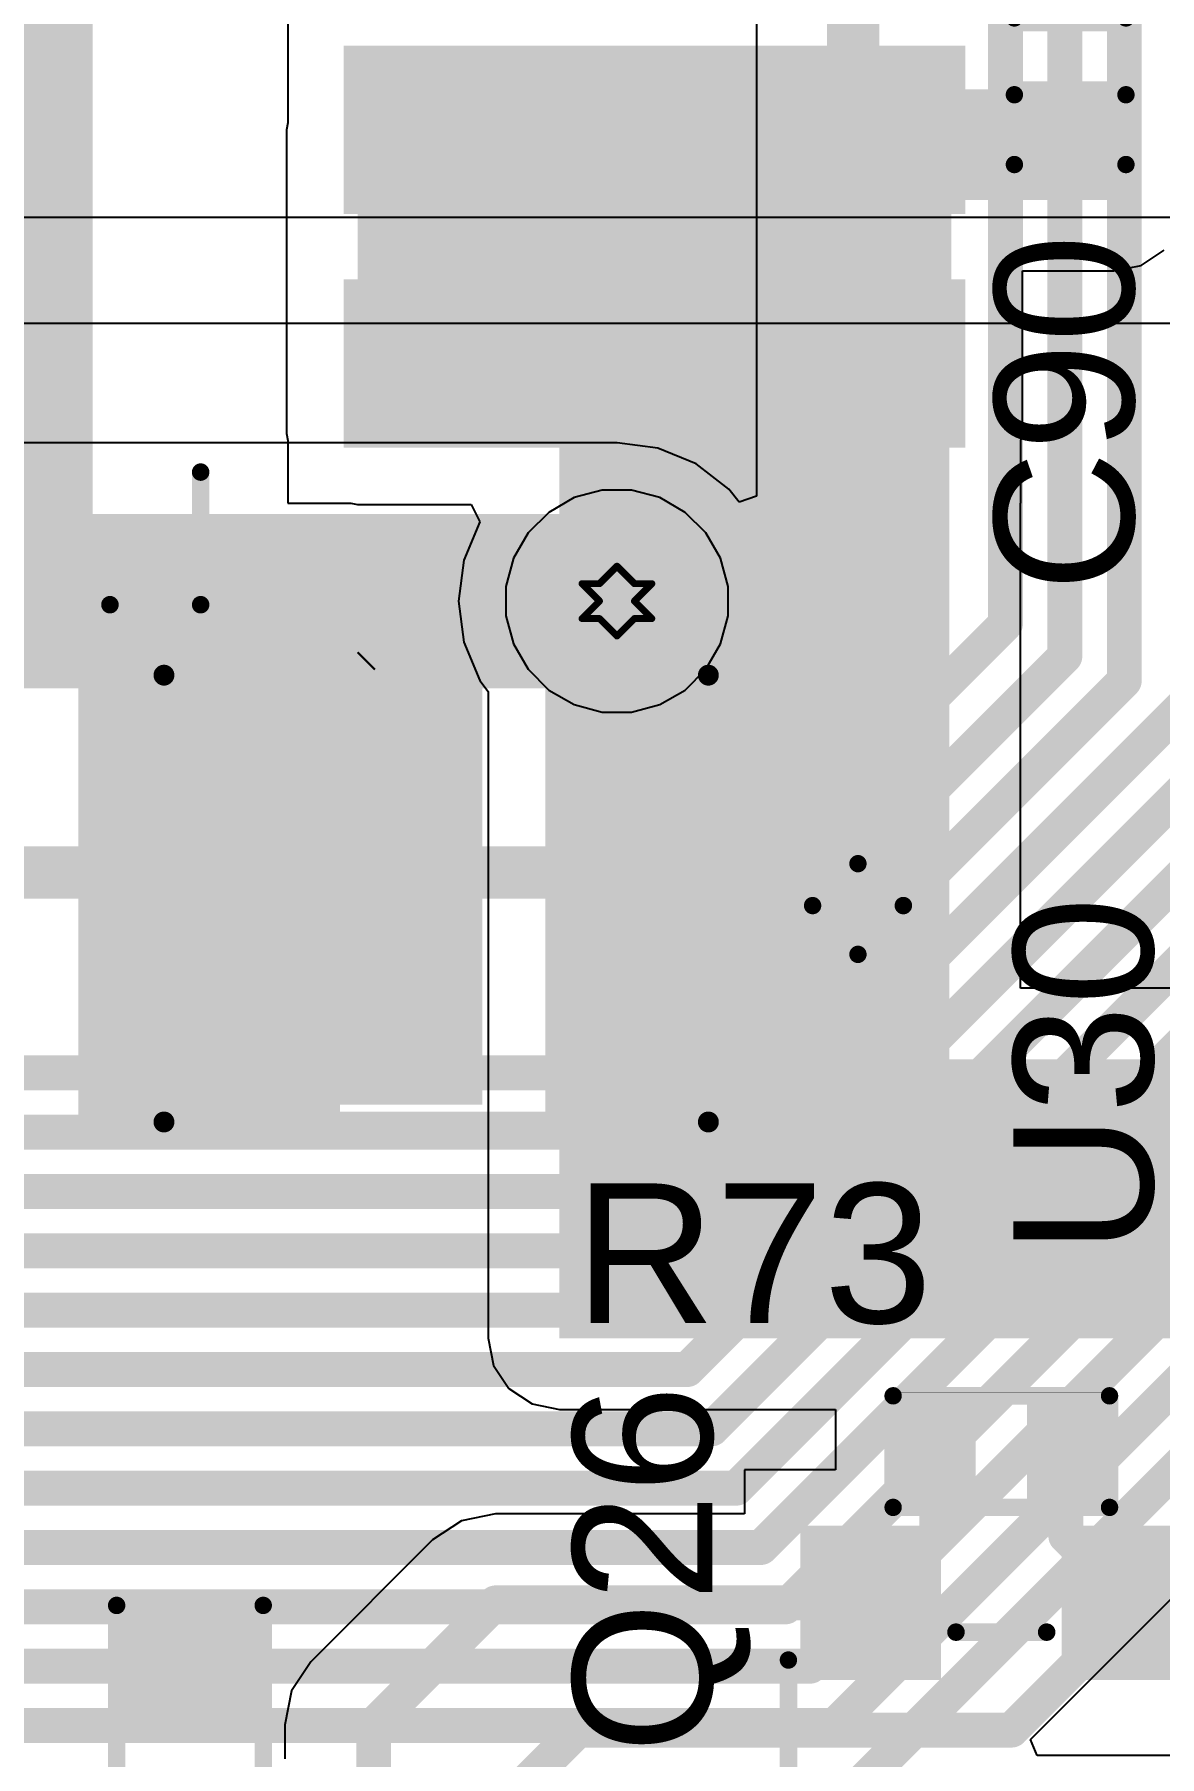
# Model space of a CAD drawing. Header units: inches. Extents: x -3 to 5437, y -3 to 5435.
# Drawn here: x 93.42 to 101.61, y 7.21 to 19.75 of the extents above; entities that cross this region are included whole.
import ezdxf

# ---------------------------------------------------------------- set-up
doc = ezdxf.new("R2010")
doc.units = ezdxf.units.IN
for name, color, linetype in [('Bottom Layer', 5, 'Continuous'), ('Bottom Solder', 6, 'Continuous'), ('Drill Drawing', 1, 'Continuous'), ('GND', 16, 'Continuous'), ('PWR', 76, 'Continuous'), ('Top Layer', 1, 'Continuous'), ('Top Overlay', 2, 'Continuous'), ('Top Paste', 8, 'Continuous'), ('Top Solder', 216, 'Continuous'), ('Via Holes', 16, 'Continuous')]:
    doc.layers.add(name, color=color, linetype=linetype)
doc.styles.add('Arial', font='', dxfattribs={"height": 0.2})
doc.styles.get('Arial').set_extended_font_data('Arial')

# ---------------------------------------------------------------- blocks, each defined once
blk = doc.blocks.new('TO_263_5__D2PAK__171')
at = {"layer": 'Top Layer'}
for points in [[(-5.59, 9.528), (5.59, 9.528), (5.59, -0.382), (-5.59, -0.382)], [(-3.91, -2.413), (-2.89, -2.413), (-2.89, -6.732), (-3.91, -6.732)], [(-2.21, -2.413), (-1.19, -2.413), (-1.19, -6.732), (-2.21, -6.732)]]:
    blk.add_hatch(color=1, dxfattribs=at).paths.add_polyline_path(points)
at = {"layer": 'Top Paste'}
for points in [[(-5.59, 9.528), (5.59, 9.528), (5.59, -0.382), (-5.59, -0.382)], [(-3.91, -2.413), (-2.89, -2.413), (-2.89, -6.732), (-3.91, -6.732)], [(-2.21, -2.413), (-1.19, -2.413), (-1.19, -6.732), (-2.21, -6.732)]]:
    blk.add_hatch(color=8, dxfattribs=at).paths.add_polyline_path(points)
at = {"layer": 'Top Solder'}
for points in [[(-5.692, 9.629), (5.692, 9.629), (5.692, -0.484), (-5.692, -0.484)], [(-4.012, -2.311), (-2.788, -2.311), (-2.788, -6.834), (-4.012, -6.834)], [(-2.312, -2.311), (-1.088, -2.311), (-1.088, -6.834), (-2.312, -6.834)]]:
    blk.add_hatch(color=216, dxfattribs=at).paths.add_polyline_path(points)
at = {"layer": 'Top Overlay'}
for points in [[(-5.156, -0.61, 0.127, 0.127, 0), (-5.156, -1.27, 0.127, 0.127, 0)], [(-5.156, -1.27, 0.127, 0.127, 0), (-4.191, -1.27, 0.127, 0.127, 0)], [(-4.267, -4.47, 0.254, 0.254, 0), (-4.14, -4.597, 0.254, 0.254, 0)], [(-4.267, -4.47, 0.254, 0.254, 0), (-4.267, -4.724, 0.254, 0.254, 0)], [(-4.14, -4.597, 0.254, 0.254, 0), (-4.267, -4.724, 0.254, 0.254, 0)]]:
    blk.add_lwpolyline(points, format="xyseb", dxfattribs=at)
for points in [[(-5.188, -0.61, 0.0635, 0.0635, 1), (-5.124, -0.61, 0.0635, 0.0635, 1)], [(-5.188, -1.27, 0.0635, 0.0635, 1), (-5.124, -1.27, 0.0635, 0.0635, 1)], [(-5.188, -1.27, 0.0635, 0.0635, 1), (-5.124, -1.27, 0.0635, 0.0635, 1)], [(-4.223, -1.27, 0.0635, 0.0635, 1), (-4.159, -1.27, 0.0635, 0.0635, 1)], [(-4.331, -4.47, 0.127, 0.127, 1), (-4.204, -4.47, 0.127, 0.127, 1)], [(-4.331, -4.47, 0.127, 0.127, 1), (-4.204, -4.47, 0.127, 0.127, 1)], [(-4.204, -4.597, 0.127, 0.127, 1), (-4.077, -4.597, 0.127, 0.127, 1)], [(-4.204, -4.597, 0.127, 0.127, 1), (-4.077, -4.597, 0.127, 0.127, 1)], [(-4.331, -4.724, 0.127, 0.127, 1), (-4.204, -4.724, 0.127, 0.127, 1)], [(-4.331, -4.724, 0.127, 0.127, 1), (-4.204, -4.724, 0.127, 0.127, 1)]]:
    blk.add_lwpolyline(points, format="xyseb", close=True, dxfattribs=at)
blk = doc.blocks.new('C____B_226')
at = {"layer": 'Top Layer'}
for points in [[(-2.55, -1.5), (-2.55, 1.5), (-0.85, 1.5), (-0.85, -1.5)], [(0.85, -1.5), (0.85, 1.5), (2.55, 1.5), (2.55, -1.5)]]:
    blk.add_hatch(color=1, dxfattribs=at).paths.add_polyline_path(points)
at = {"layer": 'Top Paste'}
for points in [[(-2.55, -1.5), (-2.55, 1.5), (-0.85, 1.5), (-0.85, -1.5)], [(0.85, -1.5), (0.85, 1.5), (2.55, 1.5), (2.55, -1.5)]]:
    blk.add_hatch(color=8, dxfattribs=at).paths.add_polyline_path(points)
at = {"layer": 'Top Solder'}
for points in [[(-2.652, -1.602), (-2.652, 1.602), (-0.748, 1.602), (-0.748, -1.602)], [(0.748, -1.602), (0.748, 1.602), (2.652, 1.602), (2.652, -1.602)]]:
    blk.add_hatch(color=216, dxfattribs=at).paths.add_polyline_path(points)
at = {"layer": 'Top Overlay'}
for points in [[(2.028, 1.626, 0.152, 0.152, 0), (-1.934, 1.626, 0.152, 0.152, 0)], [(-3.023, 0.406, 0.127, 0.127, 0), (-3.023, -0.254, 0.127, 0.127, 0)], [(-2.692, 0.051, 0.127, 0.127, 0), (-3.353, 0.051, 0.127, 0.127, 0)], [(2.028, -1.626, 0.152, 0.152, 0), (-1.934, -1.626, 0.152, 0.152, 0)]]:
    blk.add_lwpolyline(points, format="xyseb", dxfattribs=at)
for points in [[(-1.972, 1.626, 0.0762, 0.0762, 1), (-1.896, 1.626, 0.0762, 0.0762, 1)], [(1.99, 1.626, 0.0762, 0.0762, 1), (2.066, 1.626, 0.0762, 0.0762, 1)], [(-3.054, 0.406, 0.0635, 0.0635, 1), (-2.991, 0.406, 0.0635, 0.0635, 1)], [(-3.385, 0.051, 0.0635, 0.0635, 1), (-3.321, 0.051, 0.0635, 0.0635, 1)], [(-2.724, 0.051, 0.0635, 0.0635, 1), (-2.661, 0.051, 0.0635, 0.0635, 1)], [(-3.054, -0.254, 0.0635, 0.0635, 1), (-2.991, -0.254, 0.0635, 0.0635, 1)], [(-1.972, -1.626, 0.0762, 0.0762, 1), (-1.896, -1.626, 0.0762, 0.0762, 1)], [(1.99, -1.626, 0.0762, 0.0762, 1), (2.066, -1.626, 0.0762, 0.0762, 1)]]:
    blk.add_lwpolyline(points, format="xyseb", close=True, dxfattribs=at)
blk = doc.blocks.new('C___0402_227')
at = {"layer": 'Top Layer'}
for points in [[(-0.699, -0.318), (-0.699, 0.317), (-0.241, 0.317), (-0.241, -0.318)], [(0.241, -0.318), (0.241, 0.317), (0.699, 0.317), (0.699, -0.318)]]:
    blk.add_hatch(color=1, dxfattribs=at).paths.add_polyline_path(points)
at = {"layer": 'Top Paste'}
for points in [[(-0.699, -0.318), (-0.699, 0.317), (-0.241, 0.317), (-0.241, -0.318)], [(0.241, -0.318), (0.241, 0.317), (0.699, 0.317), (0.699, -0.318)]]:
    blk.add_hatch(color=8, dxfattribs=at).paths.add_polyline_path(points)
at = {"layer": 'Top Solder'}
for points in [[(-0.758, -0.377), (-0.758, 0.377), (-0.181, 0.377), (-0.181, -0.377)], [(0.181, -0.377), (0.181, 0.377), (0.758, 0.377), (0.758, -0.377)]]:
    blk.add_hatch(color=216, dxfattribs=at).paths.add_polyline_path(points)
at = {"layer": 'Top Overlay'}
for points in [[(-0.787, -0.406, 0.127, 0.127, 0), (-0.787, 0.406, 0.127, 0.127, 0)], [(-0.279, 0.406, 0.127, 0.127, 0), (-0.787, 0.406, 0.127, 0.127, 0)], [(0.787, 0.406, 0.127, 0.127, 0), (0.279, 0.406, 0.127, 0.127, 0)], [(0.787, -0.406, 0.127, 0.127, 0), (0.787, 0.406, 0.127, 0.127, 0)], [(-0.279, -0.406, 0.127, 0.127, 0), (-0.787, -0.406, 0.127, 0.127, 0)], [(0.787, -0.406, 0.127, 0.127, 0), (0.279, -0.406, 0.127, 0.127, 0)]]:
    blk.add_lwpolyline(points, format="xyseb", dxfattribs=at)
for points in [[(-0.819, 0.406, 0.0635, 0.0635, 1), (-0.756, 0.406, 0.0635, 0.0635, 1)], [(-0.819, 0.406, 0.0635, 0.0635, 1), (-0.756, 0.406, 0.0635, 0.0635, 1)], [(-0.311, 0.406, 0.0635, 0.0635, 1), (-0.248, 0.406, 0.0635, 0.0635, 1)], [(0.248, 0.406, 0.0635, 0.0635, 1), (0.311, 0.406, 0.0635, 0.0635, 1)], [(0.756, 0.406, 0.0635, 0.0635, 1), (0.819, 0.406, 0.0635, 0.0635, 1)], [(0.756, 0.406, 0.0635, 0.0635, 1), (0.819, 0.406, 0.0635, 0.0635, 1)], [(-0.819, -0.406, 0.0635, 0.0635, 1), (-0.756, -0.406, 0.0635, 0.0635, 1)], [(-0.819, -0.406, 0.0635, 0.0635, 1), (-0.756, -0.406, 0.0635, 0.0635, 1)], [(-0.311, -0.406, 0.0635, 0.0635, 1), (-0.248, -0.406, 0.0635, 0.0635, 1)], [(0.248, -0.406, 0.0635, 0.0635, 1), (0.311, -0.406, 0.0635, 0.0635, 1)], [(0.756, -0.406, 0.0635, 0.0635, 1), (0.819, -0.406, 0.0635, 0.0635, 1)], [(0.756, -0.406, 0.0635, 0.0635, 1), (0.819, -0.406, 0.0635, 0.0635, 1)]]:
    blk.add_lwpolyline(points, format="xyseb", close=True, dxfattribs=at)
blk = doc.blocks.new('S___23_359')
at = {"layer": 'Top Layer'}
for points in [[(-0.41, 1.46), (0.41, 1.46), (0.41, 0.54), (-0.41, 0.54)], [(-1.36, -0.54), (-0.54, -0.54), (-0.54, -1.46), (-1.36, -1.46)], [(0.54, -0.54), (1.36, -0.54), (1.36, -1.46), (0.54, -1.46)]]:
    blk.add_hatch(color=1, dxfattribs=at).paths.add_polyline_path(points)
at = {"layer": 'Top Paste'}
for points in [[(-0.41, 1.46), (0.41, 1.46), (0.41, 0.54), (-0.41, 0.54)], [(-1.36, -0.54), (-0.54, -0.54), (-0.54, -1.46), (-1.36, -1.46)], [(0.54, -0.54), (1.36, -0.54), (1.36, -1.46), (0.54, -1.46)]]:
    blk.add_hatch(color=8, dxfattribs=at).paths.add_polyline_path(points)
at = {"layer": 'Top Solder'}
for points in [[(-0.512, 1.562), (0.512, 1.562), (0.512, 0.438), (-0.512, 0.438)], [(-1.462, -0.438), (-0.438, -0.438), (-0.438, -1.562), (-1.462, -1.562)], [(0.438, -0.438), (1.462, -0.438), (1.462, -1.562), (0.438, -1.562)]]:
    blk.add_hatch(color=216, dxfattribs=at).paths.add_polyline_path(points)
at = {"layer": 'Top Overlay'}
for points in [[(-0.559, 0.813, 0.127, 0.127, 0), (-1.549, 0.813, 0.127, 0.127, 0)], [(-1.549, 0.813, 0.127, 0.127, 0), (-1.549, -0.584, 0.127, 0.127, 0)], [(1.549, 0.813, 0.127, 0.127, 0), (0.559, 0.813, 0.127, 0.127, 0)], [(1.549, 0.813, 0.127, 0.127, 0), (1.549, -0.584, 0.127, 0.127, 0)], [(0.33, -0.787, 0.127, 0.127, 0), (-0.33, -0.787, 0.127, 0.127, 0)], [(-1.676, -1.041, 0.127, 0.127, 0), (-1.676, -1.295, 0.127, 0.127, 0)], [(-1.549, -1.168, 0.127, 0.127, 0), (-1.676, -1.041, 0.127, 0.127, 0)], [(-1.549, -1.168, 0.127, 0.127, 0), (-1.676, -1.295, 0.127, 0.127, 0)]]:
    blk.add_lwpolyline(points, format="xyseb", dxfattribs=at)
for points in [[(-1.581, 0.813, 0.0635, 0.0635, 1), (-1.518, 0.813, 0.0635, 0.0635, 1)], [(-1.581, 0.813, 0.0635, 0.0635, 1), (-1.518, 0.813, 0.0635, 0.0635, 1)], [(-0.591, 0.813, 0.0635, 0.0635, 1), (-0.527, 0.813, 0.0635, 0.0635, 1)], [(0.527, 0.813, 0.0635, 0.0635, 1), (0.591, 0.813, 0.0635, 0.0635, 1)], [(1.518, 0.813, 0.0635, 0.0635, 1), (1.581, 0.813, 0.0635, 0.0635, 1)], [(1.518, 0.813, 0.0635, 0.0635, 1), (1.581, 0.813, 0.0635, 0.0635, 1)], [(-1.581, -0.584, 0.0635, 0.0635, 1), (-1.518, -0.584, 0.0635, 0.0635, 1)], [(1.518, -0.584, 0.0635, 0.0635, 1), (1.581, -0.584, 0.0635, 0.0635, 1)], [(-0.362, -0.787, 0.0635, 0.0635, 1), (-0.298, -0.787, 0.0635, 0.0635, 1)], [(0.298, -0.787, 0.0635, 0.0635, 1), (0.362, -0.787, 0.0635, 0.0635, 1)], [(-1.708, -1.041, 0.0635, 0.0635, 1), (-1.645, -1.041, 0.0635, 0.0635, 1)], [(-1.708, -1.041, 0.0635, 0.0635, 1), (-1.645, -1.041, 0.0635, 0.0635, 1)], [(-1.581, -1.168, 0.0635, 0.0635, 1), (-1.518, -1.168, 0.0635, 0.0635, 1)], [(-1.581, -1.168, 0.0635, 0.0635, 1), (-1.518, -1.168, 0.0635, 0.0635, 1)], [(-1.708, -1.295, 0.0635, 0.0635, 1), (-1.645, -1.295, 0.0635, 0.0635, 1)], [(-1.708, -1.295, 0.0635, 0.0635, 1), (-1.645, -1.295, 0.0635, 0.0635, 1)]]:
    blk.add_lwpolyline(points, format="xyseb", close=True, dxfattribs=at)
blk = doc.blocks.new('R___0402_394')
at = {"layer": 'Top Layer'}
for points in [[(-0.699, -0.318), (-0.699, 0.318), (-0.241, 0.318), (-0.241, -0.318)], [(0.241, -0.318), (0.241, 0.318), (0.699, 0.318), (0.699, -0.318)]]:
    blk.add_hatch(color=1, dxfattribs=at).paths.add_polyline_path(points)
at = {"layer": 'Top Paste'}
for points in [[(-0.699, -0.318), (-0.699, 0.318), (-0.241, 0.318), (-0.241, -0.318)], [(0.241, -0.318), (0.241, 0.318), (0.699, 0.318), (0.699, -0.318)]]:
    blk.add_hatch(color=8, dxfattribs=at).paths.add_polyline_path(points)
at = {"layer": 'Top Solder'}
for points in [[(-0.754, -0.373), (-0.754, 0.373), (-0.186, 0.373), (-0.186, -0.373)], [(0.186, -0.373), (0.186, 0.373), (0.754, 0.373), (0.754, -0.373)]]:
    blk.add_hatch(color=216, dxfattribs=at).paths.add_polyline_path(points)
at = {"layer": 'Top Overlay'}
for points in [[(0.787, 0.406, 0.127, 0.127, 0), (-0.787, 0.406, 0.127, 0.127, 0)], [(-0.787, 0.406, 0.127, 0.127, 0), (-0.787, -0.406, 0.127, 0.127, 0)], [(0.787, 0.406, 0.127, 0.127, 0), (0.787, -0.406, 0.127, 0.127, 0)], [(0.787, -0.406, 0.127, 0.127, 0), (-0.787, -0.406, 0.127, 0.127, 0)], [(0.813, -0.432, 0.00323, 0.00323, 0), (-0.813, -0.432, 0.00323, 0.00323, 0)]]:
    blk.add_lwpolyline(points, format="xyseb", dxfattribs=at)
for points in [[(-0.819, 0.406, 0.0635, 0.0635, 1), (-0.756, 0.406, 0.0635, 0.0635, 1)], [(-0.819, 0.406, 0.0635, 0.0635, 1), (-0.756, 0.406, 0.0635, 0.0635, 1)], [(0.756, 0.406, 0.0635, 0.0635, 1), (0.819, 0.406, 0.0635, 0.0635, 1)], [(0.756, 0.406, 0.0635, 0.0635, 1), (0.819, 0.406, 0.0635, 0.0635, 1)], [(-0.819, -0.406, 0.0635, 0.0635, 1), (-0.756, -0.406, 0.0635, 0.0635, 1)], [(-0.819, -0.406, 0.0635, 0.0635, 1), (-0.756, -0.406, 0.0635, 0.0635, 1)], [(0.756, -0.406, 0.0635, 0.0635, 1), (0.819, -0.406, 0.0635, 0.0635, 1)], [(0.756, -0.406, 0.0635, 0.0635, 1), (0.819, -0.406, 0.0635, 0.0635, 1)], [(-0.814, -0.432, 0.00161, 0.00161, 1), (-0.812, -0.432, 0.00161, 0.00161, 1)], [(0.812, -0.432, 0.00161, 0.00161, 1), (0.814, -0.432, 0.00161, 0.00161, 1)]]:
    blk.add_lwpolyline(points, format="xyseb", close=True, dxfattribs=at)
blk = doc.blocks.new('RES_0603_395')
at = {"layer": 'Top Layer'}
for points in [[(-0.381, 0.4445), (-0.381, -0.4445), (-1.143, -0.4445), (-1.143, 0.4445)], [(1.143, 0.4445), (1.143, -0.4445), (0.381, -0.4445), (0.381, 0.4445)]]:
    blk.add_hatch(color=1, dxfattribs=at).paths.add_polyline_path(points)
at = {"layer": 'Top Paste'}
for points in [[(-0.381, 0.4445), (-0.381, -0.4445), (-1.143, -0.4445), (-1.143, 0.4445)], [(1.143, 0.4445), (1.143, -0.4445), (0.381, -0.4445), (0.381, 0.4445)]]:
    blk.add_hatch(color=8, dxfattribs=at).paths.add_polyline_path(points)
at = {"layer": 'Top Solder'}
for points in [[(-0.2794, 0.5461), (-0.2794, -0.5461), (-1.2446, -0.5461), (-1.2446, 0.5461)], [(1.2446, 0.5461), (1.2446, -0.5461), (0.2794, -0.5461), (0.2794, 0.5461)]]:
    blk.add_hatch(color=216, dxfattribs=at).paths.add_polyline_path(points)
at = {"layer": 'Top Overlay'}
for points in [[(-1.2446, 0.5334, 0.127, 0.127, 0), (-1.2446, -0.5334, 0.127, 0.127, 0)], [(-1.2446, 0.5334, 0.127, 0.127, 0), (1.2446, 0.5334, 0.127, 0.127, 0)], [(1.2446, 0.5334, 0.127, 0.127, 0), (1.2446, -0.5334, 0.127, 0.127, 0)], [(-1.2446, -0.5334, 0.127, 0.127, 0), (1.2446, -0.5334, 0.127, 0.127, 0)]]:
    blk.add_lwpolyline(points, format="xyseb", dxfattribs=at)
for points in [[(-1.27635, 0.5334, 0.0635, 0.0635, 1), (-1.21285, 0.5334, 0.0635, 0.0635, 1)], [(-1.27635, 0.5334, 0.0635, 0.0635, 1), (-1.21285, 0.5334, 0.0635, 0.0635, 1)], [(1.21285, 0.5334, 0.0635, 0.0635, 1), (1.27635, 0.5334, 0.0635, 0.0635, 1)], [(1.21285, 0.5334, 0.0635, 0.0635, 1), (1.27635, 0.5334, 0.0635, 0.0635, 1)], [(-1.27635, -0.5334, 0.0635, 0.0635, 1), (-1.21285, -0.5334, 0.0635, 0.0635, 1)], [(-1.27635, -0.5334, 0.0635, 0.0635, 1), (-1.21285, -0.5334, 0.0635, 0.0635, 1)], [(1.21285, -0.5334, 0.0635, 0.0635, 1), (1.27635, -0.5334, 0.0635, 0.0635, 1)], [(1.21285, -0.5334, 0.0635, 0.0635, 1), (1.27635, -0.5334, 0.0635, 0.0635, 1)]]:
    blk.add_lwpolyline(points, format="xyseb", close=True, dxfattribs=at)

msp = doc.modelspace()

# ---------------------------------------------------------------- hatches: boundary and pattern name
at = {"layer": 'Bottom Layer'}
h = msp.add_hatch(color=5, dxfattribs=at)
edge = h.paths.add_edge_path()
edge.add_arc((97.66, 15.622), 0.3, 0, 360)
at = {"layer": 'Bottom Solder'}
h = msp.add_hatch(color=6, dxfattribs=at)
edge = h.paths.add_edge_path()
edge.add_arc((97.66, 15.622), 0.15, 0, 360)
at = {"layer": 'GND'}
h = msp.add_hatch(color=16, dxfattribs=at)
edge = h.paths.add_edge_path()
edge.add_arc((97.66, 15.622), 0.3, 0, 360)
at = {"layer": 'PWR'}
h = msp.add_hatch(color=76, dxfattribs=at)
edge = h.paths.add_edge_path()
edge.add_arc((97.66, 15.622), 0.3, 0, 360)
at = {"layer": 'Top Layer'}
for points in [[(99.691, 18.542), (101.276, 18.542), (101.276, 19.346), (99.691, 19.346)], [(95.772, 16.842), (100.092, 16.842), (100.092, 19.052), (95.772, 19.052)], [(97.241, 11.22), (100.079, 11.22), (100.079, 17.159), (97.241, 17.159)], [(93.429, 15.162), (96.679, 15.162), (96.679, 16.079), (93.429, 16.079)], [(93.841, 11.957), (96.679, 11.957), (96.679, 16.079), (93.841, 16.079)], [(97.241, 10.257), (103.518, 10.257), (103.518, 12.287), (97.241, 12.287)]]:
    msp.add_hatch(color=1, dxfattribs=at).paths.add_polyline_path(points)
h = msp.add_hatch(color=1, dxfattribs=at)
edge = h.paths.add_edge_path()
edge.add_arc((97.66, 15.622), 0.3, 0, 360)
at = {"layer": 'Top Solder'}
h = msp.add_hatch(color=216, dxfattribs=at)
edge = h.paths.add_edge_path()
edge.add_arc((97.66, 15.622), 0.15, 0, 360)
at = {"layer": 'Via Holes'}
h = msp.add_hatch(color=7, dxfattribs=at)
edge = h.paths.add_edge_path()
edge.add_arc((97.66, 15.622), 0.15, 0, 360)

# ---------------------------------------------------------------- linework, layer by layer
at = {"layer": 'Bottom Layer'}
for p, q in [((98.675, 21.44), (98.675, 16.385)), ((97.66, 16.775), (81.286, 16.775)), ((97.958, 16.735), (97.66, 16.775)), ((98.236, 16.62), (97.958, 16.735)), ((98.475, 16.437), (98.236, 16.62)), ((98.548, 16.342), (98.475, 16.437)), ((98.675, 16.385), (98.548, 16.342)), ((100.669, 7.337), (105.353, 12.021)), ((100.718, 7.22), (100.669, 7.337)), ((102.532, 7.22), (100.718, 7.22))]:
    msp.add_line(p, q, dxfattribs=at)
for points in [[(101.352, 15.042, 0.254, 0.254, 0), (101.352, 53.625, 0.254, 0.254, 0)], [(100.92, 15.221, 0.254, 0.254, 0), (100.92, 53.446, 0.254, 0.254, 0)], [(100.488, 15.457, 0.254, 0.254, 0), (100.488, 53.267, 0.254, 0.254, 0)], [(99.379, 15.296, 0.381, 0.381, 0), (99.379, 21.732, 0.381, 0.381, 0)], [(80.809, 15.622, 1.27, 1.27, 0), (97.66, 15.622, 1.27, 1.27, 0)], [(97.219, 12.188, 0.254, 0.254, 0), (100.488, 15.457, 0.254, 0.254, 0)], [(97.73, 13.647, 0.381, 0.381, 0), (99.379, 15.296, 0.381, 0.381, 0)], [(97.456, 11.757, 0.254, 0.254, 0), (100.92, 15.221, 0.254, 0.254, 0)], [(97.635, 11.325, 0.254, 0.254, 0), (101.352, 15.042, 0.254, 0.254, 0)], [(97.814, 10.893, 0.254, 0.254, 0), (101.783, 14.863, 0.254, 0.254, 0)], [(97.992, 10.461, 0.254, 0.254, 0), (102.215, 14.684, 0.254, 0.254, 0)], [(98.171, 10.029, 0.254, 0.254, 0), (102.647, 14.505, 0.254, 0.254, 0)], [(98.35, 9.598, 0.254, 0.254, 0), (103.079, 14.326, 0.254, 0.254, 0)], [(98.529, 9.166, 0.254, 0.254, 0), (103.511, 14.147, 0.254, 0.254, 0)], [(98.708, 8.734, 0.254, 0.254, 0), (103.951, 13.978, 0.254, 0.254, 0)], [(98.887, 8.302, 0.254, 0.254, 0), (104.383, 13.799, 0.254, 0.254, 0)], [(92.515, 13.647, 0.381, 0.381, 0), (97.73, 13.647, 0.381, 0.381, 0)], [(99.066, 7.87, 0.254, 0.254, 0), (104.815, 13.62, 0.254, 0.254, 0)], [(99.244, 7.439, 0.254, 0.254, 0), (105.247, 13.441, 0.254, 0.254, 0)], [(99.423, 7.007, 0.254, 0.254, 0), (105.679, 13.262, 0.254, 0.254, 0)], [(58.506, 12.188, 0.254, 0.254, 0), (97.219, 12.188, 0.254, 0.254, 0)], [(58.685, 11.757, 0.254, 0.254, 0), (97.456, 11.757, 0.254, 0.254, 0)], [(58.864, 11.325, 0.254, 0.254, 0), (97.635, 11.325, 0.254, 0.254, 0)], [(59.043, 10.893, 0.254, 0.254, 0), (97.814, 10.893, 0.254, 0.254, 0)], [(59.222, 10.461, 0.254, 0.254, 0), (97.992, 10.461, 0.254, 0.254, 0)], [(59.401, 10.029, 0.254, 0.254, 0), (98.171, 10.029, 0.254, 0.254, 0)], [(59.58, 9.598, 0.254, 0.254, 0), (98.35, 9.598, 0.254, 0.254, 0)], [(59.758, 9.166, 0.254, 0.254, 0), (98.529, 9.166, 0.254, 0.254, 0)], [(59.937, 8.734, 0.254, 0.254, 0), (98.708, 8.734, 0.254, 0.254, 0)], [(60.139, 8.302, 0.254, 0.254, 0), (98.887, 8.302, 0.254, 0.254, 0)], [(61.423, 7.87, 0.254, 0.254, 0), (99.066, 7.87, 0.254, 0.254, 0)], [(63.964, 7.439, 0.254, 0.254, 0), (99.244, 7.439, 0.254, 0.254, 0)]]:
    msp.add_lwpolyline(points, format="xyseb", dxfattribs=at)
for points in [[(97.342, 15.622, 0.635, 0.635, 1), (97.977, 15.622, 0.635, 0.635, 1)], [(100.424, 15.457, 0.127, 0.127, 1), (100.551, 15.457, 0.127, 0.127, 1)], [(100.424, 15.457, 0.127, 0.127, 1), (100.551, 15.457, 0.127, 0.127, 1)], [(99.284, 15.296, 0.191, 0.191, 1), (99.475, 15.296, 0.191, 0.191, 1)], [(99.284, 15.296, 0.191, 0.191, 1), (99.475, 15.296, 0.191, 0.191, 1)], [(100.856, 15.221, 0.127, 0.127, 1), (100.983, 15.221, 0.127, 0.127, 1)], [(100.856, 15.221, 0.127, 0.127, 1), (100.983, 15.221, 0.127, 0.127, 1)], [(101.288, 15.042, 0.127, 0.127, 1), (101.415, 15.042, 0.127, 0.127, 1)], [(101.288, 15.042, 0.127, 0.127, 1), (101.415, 15.042, 0.127, 0.127, 1)], [(97.635, 13.647, 0.191, 0.191, 1), (97.826, 13.647, 0.191, 0.191, 1)], [(97.635, 13.647, 0.191, 0.191, 1), (97.826, 13.647, 0.191, 0.191, 1)], [(97.156, 12.188, 0.127, 0.127, 1), (97.283, 12.188, 0.127, 0.127, 1)], [(97.156, 12.188, 0.127, 0.127, 1), (97.283, 12.188, 0.127, 0.127, 1)], [(97.392, 11.757, 0.127, 0.127, 1), (97.519, 11.757, 0.127, 0.127, 1)], [(97.392, 11.757, 0.127, 0.127, 1), (97.519, 11.757, 0.127, 0.127, 1)], [(97.571, 11.325, 0.127, 0.127, 1), (97.698, 11.325, 0.127, 0.127, 1)], [(97.571, 11.325, 0.127, 0.127, 1), (97.698, 11.325, 0.127, 0.127, 1)], [(97.75, 10.893, 0.127, 0.127, 1), (97.877, 10.893, 0.127, 0.127, 1)], [(97.75, 10.893, 0.127, 0.127, 1), (97.877, 10.893, 0.127, 0.127, 1)], [(97.929, 10.461, 0.127, 0.127, 1), (98.056, 10.461, 0.127, 0.127, 1)], [(97.929, 10.461, 0.127, 0.127, 1), (98.056, 10.461, 0.127, 0.127, 1)], [(98.108, 10.029, 0.127, 0.127, 1), (98.235, 10.029, 0.127, 0.127, 1)], [(98.108, 10.029, 0.127, 0.127, 1), (98.235, 10.029, 0.127, 0.127, 1)], [(98.287, 9.598, 0.127, 0.127, 1), (98.414, 9.598, 0.127, 0.127, 1)], [(98.287, 9.598, 0.127, 0.127, 1), (98.414, 9.598, 0.127, 0.127, 1)], [(98.466, 9.166, 0.127, 0.127, 1), (98.593, 9.166, 0.127, 0.127, 1)], [(98.466, 9.166, 0.127, 0.127, 1), (98.593, 9.166, 0.127, 0.127, 1)], [(98.644, 8.734, 0.127, 0.127, 1), (98.771, 8.734, 0.127, 0.127, 1)], [(98.644, 8.734, 0.127, 0.127, 1), (98.771, 8.734, 0.127, 0.127, 1)], [(98.823, 8.302, 0.127, 0.127, 1), (98.95, 8.302, 0.127, 0.127, 1)], [(98.823, 8.302, 0.127, 0.127, 1), (98.95, 8.302, 0.127, 0.127, 1)], [(99.002, 7.87, 0.127, 0.127, 1), (99.129, 7.87, 0.127, 0.127, 1)], [(99.002, 7.87, 0.127, 0.127, 1), (99.129, 7.87, 0.127, 0.127, 1)], [(99.181, 7.439, 0.127, 0.127, 1), (99.308, 7.439, 0.127, 0.127, 1)], [(99.181, 7.439, 0.127, 0.127, 1), (99.308, 7.439, 0.127, 0.127, 1)]]:
    msp.add_lwpolyline(points, format="xyseb", close=True, dxfattribs=at)
at = {"layer": 'Drill Drawing'}
for points in [[(97.533, 15.749, 0.0508, 0.0508, 0), (97.66, 15.876, 0.0508, 0.0508, 0)], [(97.66, 15.876, 0.0508, 0.0508, 0), (97.787, 15.749, 0.0508, 0.0508, 0)], [(97.406, 15.749, 0.0508, 0.0508, 0), (97.533, 15.622, 0.0508, 0.0508, 0)], [(97.406, 15.749, 0.0508, 0.0508, 0), (97.533, 15.749, 0.0508, 0.0508, 0)], [(97.787, 15.749, 0.0508, 0.0508, 0), (97.914, 15.749, 0.0508, 0.0508, 0)], [(97.787, 15.622, 0.0508, 0.0508, 0), (97.914, 15.749, 0.0508, 0.0508, 0)], [(97.406, 15.495, 0.0508, 0.0508, 0), (97.533, 15.622, 0.0508, 0.0508, 0)], [(97.787, 15.622, 0.0508, 0.0508, 0), (97.914, 15.495, 0.0508, 0.0508, 0)], [(97.406, 15.495, 0.0508, 0.0508, 0), (97.533, 15.495, 0.0508, 0.0508, 0)], [(97.533, 15.495, 0.0508, 0.0508, 0), (97.66, 15.368, 0.0508, 0.0508, 0)], [(97.66, 15.368, 0.0508, 0.0508, 0), (97.787, 15.495, 0.0508, 0.0508, 0)], [(97.787, 15.495, 0.0508, 0.0508, 0), (97.914, 15.495, 0.0508, 0.0508, 0)]]:
    msp.add_lwpolyline(points, format="xyseb", dxfattribs=at)
for points in [[(97.647, 15.876, 0.0254, 0.0254, 1), (97.672, 15.876, 0.0254, 0.0254, 1)], [(97.647, 15.876, 0.0254, 0.0254, 1), (97.672, 15.876, 0.0254, 0.0254, 1)], [(97.393, 15.749, 0.0254, 0.0254, 1), (97.418, 15.749, 0.0254, 0.0254, 1)], [(97.393, 15.749, 0.0254, 0.0254, 1), (97.418, 15.749, 0.0254, 0.0254, 1)], [(97.52, 15.749, 0.0254, 0.0254, 1), (97.545, 15.749, 0.0254, 0.0254, 1)], [(97.52, 15.749, 0.0254, 0.0254, 1), (97.545, 15.749, 0.0254, 0.0254, 1)], [(97.774, 15.749, 0.0254, 0.0254, 1), (97.799, 15.749, 0.0254, 0.0254, 1)], [(97.774, 15.749, 0.0254, 0.0254, 1), (97.799, 15.749, 0.0254, 0.0254, 1)], [(97.901, 15.749, 0.0254, 0.0254, 1), (97.926, 15.749, 0.0254, 0.0254, 1)], [(97.901, 15.749, 0.0254, 0.0254, 1), (97.926, 15.749, 0.0254, 0.0254, 1)], [(97.52, 15.622, 0.0254, 0.0254, 1), (97.545, 15.622, 0.0254, 0.0254, 1)], [(97.52, 15.622, 0.0254, 0.0254, 1), (97.545, 15.622, 0.0254, 0.0254, 1)], [(97.774, 15.622, 0.0254, 0.0254, 1), (97.799, 15.622, 0.0254, 0.0254, 1)], [(97.774, 15.622, 0.0254, 0.0254, 1), (97.799, 15.622, 0.0254, 0.0254, 1)], [(97.393, 15.495, 0.0254, 0.0254, 1), (97.418, 15.495, 0.0254, 0.0254, 1)], [(97.393, 15.495, 0.0254, 0.0254, 1), (97.418, 15.495, 0.0254, 0.0254, 1)], [(97.52, 15.495, 0.0254, 0.0254, 1), (97.545, 15.495, 0.0254, 0.0254, 1)], [(97.52, 15.495, 0.0254, 0.0254, 1), (97.545, 15.495, 0.0254, 0.0254, 1)], [(97.774, 15.495, 0.0254, 0.0254, 1), (97.799, 15.495, 0.0254, 0.0254, 1)], [(97.774, 15.495, 0.0254, 0.0254, 1), (97.799, 15.495, 0.0254, 0.0254, 1)], [(97.901, 15.495, 0.0254, 0.0254, 1), (97.926, 15.495, 0.0254, 0.0254, 1)], [(97.901, 15.495, 0.0254, 0.0254, 1), (97.926, 15.495, 0.0254, 0.0254, 1)], [(97.647, 15.368, 0.0254, 0.0254, 1), (97.672, 15.368, 0.0254, 0.0254, 1)], [(97.647, 15.368, 0.0254, 0.0254, 1), (97.672, 15.368, 0.0254, 0.0254, 1)]]:
    msp.add_lwpolyline(points, format="xyseb", close=True, dxfattribs=at)
at = {"layer": 'GND'}
for p, q in [((97.553, 16.43), (97.348, 16.375)), ((97.766, 16.43), (97.553, 16.43)), ((97.972, 16.375), (97.766, 16.43)), ((97.348, 16.375), (97.164, 16.268)), ((98.156, 16.268), (97.972, 16.375)), ((97.164, 16.268), (97.013, 16.118)), ((98.306, 16.118), (98.156, 16.268)), ((97.013, 16.118), (96.907, 15.934)), ((98.413, 15.934), (98.306, 16.118)), ((96.907, 15.934), (96.852, 15.728)), ((98.468, 15.728), (98.413, 15.934)), ((96.852, 15.728), (96.852, 15.515)), ((98.468, 15.515), (98.468, 15.728)), ((96.852, 15.515), (96.907, 15.31)), ((98.413, 15.31), (98.468, 15.515)), ((96.907, 15.31), (97.013, 15.126)), ((98.306, 15.126), (98.413, 15.31)), ((97.013, 15.126), (97.164, 14.975)), ((98.156, 14.975), (98.306, 15.126)), ((97.164, 14.975), (97.348, 14.869)), ((97.972, 14.869), (98.156, 14.975)), ((97.348, 14.869), (97.553, 14.814)), ((97.553, 14.814), (97.766, 14.814)), ((97.766, 14.814), (97.972, 14.869))]:
    msp.add_line(p, q, dxfattribs=at)
at = {"layer": 'PWR'}
for p, q in [((109.779, 18.415), (72.187, 18.415)), ((72.187, 17.646), (109.46, 17.646)), ((97.553, 16.43), (97.348, 16.375)), ((97.766, 16.43), (97.553, 16.43)), ((97.972, 16.375), (97.766, 16.43)), ((97.348, 16.375), (97.164, 16.268)), ((98.156, 16.268), (97.972, 16.375)), ((97.164, 16.268), (97.013, 16.118)), ((98.306, 16.118), (98.156, 16.268)), ((97.013, 16.118), (96.907, 15.934)), ((98.413, 15.934), (98.306, 16.118)), ((96.907, 15.934), (96.852, 15.728)), ((98.468, 15.728), (98.413, 15.934)), ((96.852, 15.728), (96.852, 15.515)), ((98.468, 15.515), (98.468, 15.728)), ((96.852, 15.515), (96.907, 15.31)), ((98.413, 15.31), (98.468, 15.515)), ((96.907, 15.31), (97.013, 15.126)), ((98.306, 15.126), (98.413, 15.31)), ((97.013, 15.126), (97.164, 14.975)), ((98.156, 14.975), (98.306, 15.126)), ((97.164, 14.975), (97.348, 14.869)), ((97.972, 14.869), (98.156, 14.975)), ((97.348, 14.869), (97.553, 14.814)), ((97.553, 14.814), (97.766, 14.814)), ((97.766, 14.814), (97.972, 14.869))]:
    msp.add_line(p, q, dxfattribs=at)
at = {"layer": 'Top Layer'}
for p, q in [((95.264, 20.07), (95.264, 19.103)), ((95.264, 19.103), (95.254, 19.052)), ((95.254, 19.052), (95.254, 16.842)), ((101.474, 18.064), (101.642, 18.176)), ((101.276, 18.025), (101.474, 18.064)), ((100.61, 16.842), (100.61, 18.025)), ((100.61, 18.025), (101.276, 18.025)), ((95.254, 16.842), (95.264, 16.792)), ((100.6, 16.792), (100.61, 16.842)), ((95.264, 16.792), (95.264, 16.334)), ((100.6, 16.334), (100.6, 16.792)), ((95.264, 16.334), (95.722, 16.334)), ((95.722, 16.334), (95.772, 16.325)), ((95.772, 16.325), (96.598, 16.325)), ((96.598, 16.325), (96.661, 16.198)), ((100.597, 12.805), (100.597, 16.334)), ((100.597, 16.334), (100.6, 16.334)), ((96.661, 16.198), (96.546, 15.92)), ((96.546, 15.92), (96.507, 15.622)), ((96.507, 15.622), (96.546, 15.323)), ((96.546, 15.323), (96.661, 15.045)), ((96.661, 15.045), (96.723, 14.965)), ((96.723, 14.965), (96.723, 12.287)), ((101.691, 12.805), (100.597, 12.805)), ((96.723, 12.287), (96.723, 11.22)), ((96.723, 11.22), (96.723, 10.257)), ((96.723, 10.257), (96.762, 10.059)), ((96.762, 10.059), (96.874, 9.891)), ((96.874, 9.891), (97.042, 9.779)), ((97.042, 9.779), (97.241, 9.739)), ((97.241, 9.739), (99.251, 9.739)), ((99.251, 9.739), (99.251, 9.299)), ((99.251, 9.299), (98.589, 9.299)), ((98.589, 9.299), (98.589, 8.978)), ((96.528, 8.929), (96.318, 8.789)), ((96.776, 8.978), (96.528, 8.929)), ((98.589, 8.978), (96.776, 8.978)), ((96.318, 8.789), (95.431, 7.902)), ((95.431, 7.902), (95.291, 7.692)), ((95.291, 7.692), (95.242, 7.444)), ((95.242, 7.444), (95.242, 7.195))]:
    msp.add_line(p, q, dxfattribs=at)
for points in [[(88.787, 20.752, 0.178, 0.178, 0), (93.549, 15.99, 0.178, 0.178, 0)], [(97.66, 15.622, 1.27, 1.27, 0), (98.506, 15.622, 1.27, 1.27, 0)], [(93.549, 15.99, 0.178, 0.178, 0), (95.068, 15.99, 0.178, 0.178, 0)], [(95.068, 15.99, 0.178, 0.178, 0), (95.841, 15.217, 0.178, 0.178, 0)], [(98.506, 15.622, 0.254, 0.254, 0), (98.576, 15.692, 0.254, 0.254, 0)], [(98.576, 15.692, 0.254, 0.254, 0), (98.576, 15.764, 0.254, 0.254, 0)], [(95.841, 15.193, 0.178, 0.178, 0), (95.841, 15.217, 0.178, 0.178, 0)], [(95.829, 15.181, 0.178, 0.178, 0), (95.841, 15.193, 0.178, 0.178, 0)], [(95.829, 13.568, 0.178, 0.178, 0), (95.829, 15.181, 0.178, 0.178, 0)], [(99.987, 8.817, 0.254, 0.254, 0), (99.987, 9.432, 0.254, 0.254, 0)], [(100.927, 8.817, 0.254, 0.254, 0), (100.927, 9.432, 0.254, 0.254, 0)], [(99.809, 8.638, 0.254, 0.254, 0), (99.987, 8.817, 0.254, 0.254, 0)], [(100.927, 8.817, 0.254, 0.254, 0), (101.105, 8.638, 0.254, 0.254, 0)], [(99.507, 8.381, 0.254, 0.254, 0), (99.765, 8.638, 0.254, 0.254, 0)], [(99.765, 8.638, 0.254, 0.254, 0), (99.809, 8.638, 0.254, 0.254, 0)], [(101.105, 8.638, 0.254, 0.254, 0), (101.149, 8.638, 0.254, 0.254, 0)], [(101.149, 8.638, 0.254, 0.254, 0), (101.407, 8.381, 0.254, 0.254, 0)], [(95.889, 7.444, 0.254, 0.254, 0), (96.776, 8.331, 0.254, 0.254, 0)], [(96.776, 8.331, 0.254, 0.254, 0), (99.507, 8.331, 0.254, 0.254, 0)], [(99.507, 8.331, 0.254, 0.254, 0), (99.507, 8.381, 0.254, 0.254, 0)], [(100.531, 7.405, 0.254, 0.254, 0), (101.407, 8.281, 0.254, 0.254, 0)], [(101.407, 8.281, 0.254, 0.254, 0), (101.407, 8.381, 0.254, 0.254, 0)], [(95.889, 4.047, 0.254, 0.254, 0), (95.889, 7.444, 0.254, 0.254, 0)], [(96.825, 6.854, 0.254, 0.254, 0), (97.377, 7.405, 0.254, 0.254, 0)], [(97.377, 7.405, 0.254, 0.254, 0), (100.531, 7.405, 0.254, 0.254, 0)]]:
    msp.add_lwpolyline(points, format="xyseb", dxfattribs=at)
for points in [[(97.342, 15.622, 0.635, 0.635, 1), (97.977, 15.622, 0.635, 0.635, 1)], [(98.189, 15.622, 0.635, 0.635, 1), (98.824, 15.622, 0.635, 0.635, 1)], [(93.505, 15.99, 0.0889, 0.0889, 1), (93.594, 15.99, 0.0889, 0.0889, 1)], [(93.505, 15.99, 0.0889, 0.0889, 1), (93.594, 15.99, 0.0889, 0.0889, 1)], [(95.024, 15.99, 0.0889, 0.0889, 1), (95.113, 15.99, 0.0889, 0.0889, 1)], [(95.024, 15.99, 0.0889, 0.0889, 1), (95.113, 15.99, 0.0889, 0.0889, 1)], [(98.513, 15.764, 0.127, 0.127, 1), (98.64, 15.764, 0.127, 0.127, 1)], [(98.513, 15.692, 0.127, 0.127, 1), (98.64, 15.692, 0.127, 0.127, 1)], [(98.513, 15.692, 0.127, 0.127, 1), (98.64, 15.692, 0.127, 0.127, 1)], [(98.443, 15.622, 0.127, 0.127, 1), (98.57, 15.622, 0.127, 0.127, 1)], [(95.796, 15.217, 0.0889, 0.0889, 1), (95.885, 15.217, 0.0889, 0.0889, 1)], [(95.796, 15.217, 0.0889, 0.0889, 1), (95.885, 15.217, 0.0889, 0.0889, 1)], [(95.785, 15.181, 0.0889, 0.0889, 1), (95.874, 15.181, 0.0889, 0.0889, 1)], [(95.785, 15.181, 0.0889, 0.0889, 1), (95.874, 15.181, 0.0889, 0.0889, 1)], [(95.796, 15.193, 0.0889, 0.0889, 1), (95.885, 15.193, 0.0889, 0.0889, 1)], [(95.796, 15.193, 0.0889, 0.0889, 1), (95.885, 15.193, 0.0889, 0.0889, 1)], [(95.785, 13.568, 0.0889, 0.0889, 1), (95.874, 13.568, 0.0889, 0.0889, 1)], [(99.924, 9.432, 0.127, 0.127, 1), (100.051, 9.432, 0.127, 0.127, 1)], [(100.863, 9.432, 0.127, 0.127, 1), (100.99, 9.432, 0.127, 0.127, 1)], [(99.924, 8.817, 0.127, 0.127, 1), (100.051, 8.817, 0.127, 0.127, 1)], [(99.924, 8.817, 0.127, 0.127, 1), (100.051, 8.817, 0.127, 0.127, 1)], [(100.863, 8.817, 0.127, 0.127, 1), (100.99, 8.817, 0.127, 0.127, 1)], [(100.863, 8.817, 0.127, 0.127, 1), (100.99, 8.817, 0.127, 0.127, 1)], [(99.701, 8.638, 0.127, 0.127, 1), (99.828, 8.638, 0.127, 0.127, 1)], [(99.701, 8.638, 0.127, 0.127, 1), (99.828, 8.638, 0.127, 0.127, 1)], [(99.745, 8.638, 0.127, 0.127, 1), (99.872, 8.638, 0.127, 0.127, 1)], [(99.745, 8.638, 0.127, 0.127, 1), (99.872, 8.638, 0.127, 0.127, 1)], [(101.042, 8.638, 0.127, 0.127, 1), (101.169, 8.638, 0.127, 0.127, 1)], [(101.042, 8.638, 0.127, 0.127, 1), (101.169, 8.638, 0.127, 0.127, 1)], [(101.086, 8.638, 0.127, 0.127, 1), (101.213, 8.638, 0.127, 0.127, 1)], [(101.086, 8.638, 0.127, 0.127, 1), (101.213, 8.638, 0.127, 0.127, 1)], [(96.713, 8.331, 0.127, 0.127, 1), (96.84, 8.331, 0.127, 0.127, 1)], [(96.713, 8.331, 0.127, 0.127, 1), (96.84, 8.331, 0.127, 0.127, 1)], [(99.443, 8.381, 0.127, 0.127, 1), (99.57, 8.381, 0.127, 0.127, 1)], [(99.443, 8.381, 0.127, 0.127, 1), (99.57, 8.381, 0.127, 0.127, 1)], [(99.443, 8.331, 0.127, 0.127, 1), (99.57, 8.331, 0.127, 0.127, 1)], [(99.443, 8.331, 0.127, 0.127, 1), (99.57, 8.331, 0.127, 0.127, 1)], [(101.344, 8.381, 0.127, 0.127, 1), (101.471, 8.381, 0.127, 0.127, 1)], [(101.344, 8.381, 0.127, 0.127, 1), (101.471, 8.381, 0.127, 0.127, 1)], [(101.344, 8.281, 0.127, 0.127, 1), (101.471, 8.281, 0.127, 0.127, 1)], [(101.344, 8.281, 0.127, 0.127, 1), (101.471, 8.281, 0.127, 0.127, 1)], [(95.826, 7.444, 0.127, 0.127, 1), (95.953, 7.444, 0.127, 0.127, 1)], [(95.826, 7.444, 0.127, 0.127, 1), (95.953, 7.444, 0.127, 0.127, 1)], [(97.313, 7.405, 0.127, 0.127, 1), (97.44, 7.405, 0.127, 0.127, 1)], [(97.313, 7.405, 0.127, 0.127, 1), (97.44, 7.405, 0.127, 0.127, 1)], [(100.468, 7.405, 0.127, 0.127, 1), (100.595, 7.405, 0.127, 0.127, 1)], [(100.468, 7.405, 0.127, 0.127, 1), (100.595, 7.405, 0.127, 0.127, 1)]]:
    msp.add_lwpolyline(points, format="xyseb", close=True, dxfattribs=at)

# ---------------------------------------------------------------- block references
for name, p, rotation in [('TO_263_5__D2PAK__171', (93.36, 20.752), 90), ('C___0402_227', (100.958, 19.587), 270), ('C____B_226', (96.391, 13.457), 180), ('R___0402_394', (100.457, 9.432), 180), ('S___23_359', (100.457, 7.331), 180), ('RES_0603_395', (94.552, 7.068), 90)]:
    msp.add_blockref(name, p, dxfattribs=dict(rotation=rotation))

# ---------------------------------------------------------------- texts
at = {"layer": 'Top Overlay', "style": 'Arial'}
for s, p in [('C90', (101.422, 15.689)), ('U30', (101.561, 10.867)), ('Q26', (98.354, 7.235))]:
    msp.add_text(s, height=1.016, rotation=90, dxfattribs=at).set_placement(p)
msp.add_text('R73', height=1.016, dxfattribs=at).set_placement((97.352, 10.368))

doc.saveas('drawing.dxf')
